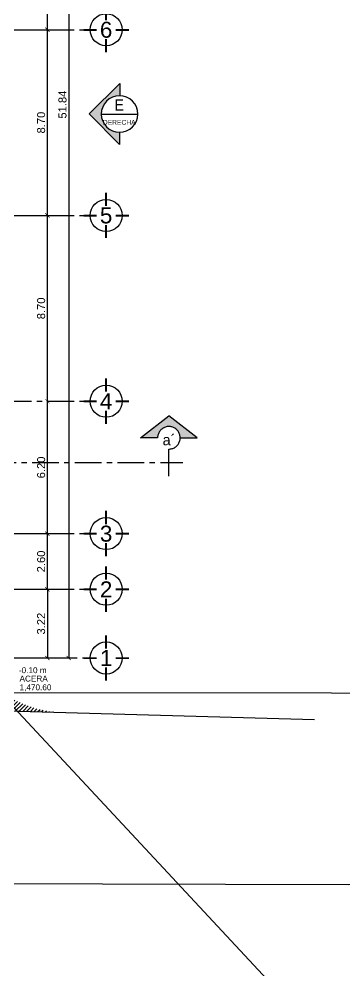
# Model space of a CAD drawing. Header units: metres. Extents: x -598 to 357, y -242 to 574.
# Drawn here: x -289.31 to -274.05, y 393.51 to 438.09 of the extents above; entities that cross this region are included whole.
import ezdxf
from ezdxf.enums import TextEntityAlignment as Align

# ---------------------------------------------------------------- set-up
doc = ezdxf.new("R2010")
doc.units = ezdxf.units.M
doc.header["$PDMODE"] = 3
for name, pattern in [('xref_Nivel PB$0$CENTERX2', [4, 2.5, -0.5, 0.5, -0.5]), ('xref_Nivel PB$0$PHANTOM', [63.5, 31.75, -6.35, 6.35, -6.35, 6.35, -6.35]), ('Zxref_Eje_Pb$0$ZXREF-EJES NTECH$0$XREF-EJES$0$CENTERX2', [4, 2.5, -0.5, 0.5, -0.5])]:
    doc.linetypes.add(name, pattern=pattern)
doc.layers.add('Muro Mamspoteria', color=5, linetype='Continuous', lineweight=9)
for name, color, linetype in [('xref_Nivel PB$0$B-bordillo', 1, 'Continuous'), ('xref_Nivel PB$0$C-corte', 240, 'xref_Nivel PB$0$PHANTOM'), ('xref_Nivel PB$0$R-rampa', 1, 'Continuous'), ('xref_Nivel PB$0$T-texto', 2, 'Continuous'), ('xref_Nivel PB$0$Z-XREF', 7, 'Continuous'), ('Zxref_Eje_Pb$0$EJE-cota', 1, 'Continuous'), ('Zxref_Eje_Pb$0$EJE-Elevacion', 1, 'Continuous'), ('Zxref_Eje_Pb$0$EJE-Linea', 8, 'Continuous'), ('Zxref_Eje_Pb$0$EJE_CALLE', 1, 'Continuous')]:
    doc.layers.add(name, color=color, linetype=linetype)
doc.styles.add('xref_Nivel PB$0$LETRA ATRIO', font='bgothl.ttf')
doc.styles.add('xref_Nivel PB$0$Standard', font='arial.ttf')
doc.styles.add('xref_Nivel PB$0$TS', font='arial.ttf')
doc.styles.add('Zxref_Eje_Pb$0$Standard', font='arial.ttf')
doc.styles.add('Zxref_Eje_Pb$0$TITULOS', font='X-HLVB1O', dxfattribs={"oblique": 5})
doc.dimstyles.new('xref_Nivel PB$0$Standard', dxfattribs={"dimtxt": 0.1, "dimasz": 0.1, "dimexe": 0.1, "dimexo": 0.0625, "dimgap": 0.09, "dimtad": 0, "dimtih": 1, "dimtoh": 1, "dimzin": 0, "dimdsep": 46, "dimtxsty": 'xref_Nivel PB$0$Standard', "dimcen": 0.09, "dimclrd": 1, "dimclre": 1, "dimclrt": 1, "dimadec": 0, "dimazin": 0, "dimtfac": 1, "dimtofl": 0, "dimtmove": 0, "dimatfit": 3, "dimfxl": 1, "dimtolj": 1, "dimtzin": 0, "dimarcsym": 0})
doc.dimstyles.new('Zxref_Eje_Pb$0$EJE', dxfattribs={"dimtxt": 0.375, "dimasz": 0.2, "dimexe": 0.1, "dimexo": 0.1, "dimgap": 0.1, "dimtad": 1, "dimzin": 0, "dimdsep": 46, "dimtxsty": 'Zxref_Eje_Pb$0$Standard', "dimblk": 'Zxref_Eje_Pb$0$_ArchTick', "dimcen": 0.1, "dimclrd": 256, "dimclre": 256, "dimclrt": 2, "dimaunit": 1, "dimadec": 3, "dimazin": 0, "dimtfac": 1, "dimtix": 1, "dimtmove": 2, "dimatfit": 3, "dimldrblk": 'Zxref_Eje_Pb$0$_ArchTick', "dimfxl": 0.2, "dimtfill": 1, "dimtolj": 1, "dimtzin": 0, "dimarcsym": 1})

# ---------------------------------------------------------------- blocks, each defined once
blk = doc.blocks.new('*D229')
at = {"layer": 'Defpoints', "color": 0, "transparency": 16777216}
for p in [(-290.537, 406.401), (-289.99, 406.483), (-289.793, 406.362), (-287.288, 405.622), (-286.274, 405.598)]:
    blk.add_point(p, dxfattribs=at)
at = {"layer": 'xref_Nivel PB$0$R-rampa', "color": 1, "lineweight": -2, "transparency": 16777216}
for p, q in [((-290.043, 406.516), (-290.462, 406.774)), ((-288.703, 405.654), (-290.779, 405.702))]:
    blk.add_line(p, q, dxfattribs=at)
for start, end in [(151.2022, 159.3518), (167.6297, 175.8678)]:
    blk.add_arc((-288.64, 405.653), 2.039, start, end, dxfattribs=at)
at = {"layer": 'xref_Nivel PB$0$R-rampa', "color": 1, "transparency": 16777216}
for points in [[(-290.442, 406.644), (-290.413, 406.627), (-290.377, 406.722)], [(-290.657, 405.799), (-290.691, 405.801), (-290.679, 405.7)]]:
    blk.add_solid(points, dxfattribs=at)
at = {"layer": 'xref_Nivel PB$0$R-rampa', "color": 1, "transparency": 16777216, "insert": (-290.596, 406.231), "char_height": 0.1, "attachment_point": 5, "style": 'xref_Nivel PB$0$Standard'}
blk.add_mtext('\\A1;30°', dxfattribs=at)
blk = doc.blocks.new('*U227')
at = {"layer": 'Zxref_Eje_Pb$0$EJE-Elevacion', "linetype": 'Continuous', "transparency": 33554610}
blk.add_hatch(color=256, dxfattribs=at).paths.add_polyline_path([(-0.05, 6.79), (-0.05, 4.05, -0.003241), (0, 4.05, -0.414214), (4.05, 0, -0.414214), (0, -4.05), (0, -6.73), (6.77, 0.05)])
at = {"layer": 'Zxref_Eje_Pb$0$EJE-Elevacion', "linetype": 'Continuous'}
blk.add_line((4.05, 0), (-4.05, 0), dxfattribs=at)
blk.add_lwpolyline([(6.77, 0.05), (-0.05, 6.79), (-0.05, 4.05, -0.003241), (0, 4.05, -1), (0, -4.05), (0, -6.73)], format="xyb", close=True, dxfattribs=at)
blk.add_circle((0, 0), 4.05, dxfattribs=at)
at = {"layer": 'Zxref_Eje_Pb$0$EJE-Elevacion', "linetype": 'Continuous', "style": 'Zxref_Eje_Pb$0$Standard'}
for tag, height, p in [('SECCION', 2.5, (0.01, 2.07)), ('HOJA', 1.8, (0.01, -1.98))]:
    blk.add_attdef(tag, text='', height=height, dxfattribs=at).set_placement(p, align=Align.MIDDLE_CENTER)
blk = doc.blocks.new('Zxref_Eje_Pb$0$EJE-1')
at = {"color": 5, "linetype": 'Continuous'}
for p, q in [((-0.01, 0.3), (-0.01, 0.707)), ((0, 0.3), (0, 0.707)), ((0.01, 0.3), (0.01, 0.707)), ((-0.7, 0.01), (-0.3, 0.01)), ((-0.7, 0), (-0.3, 0)), ((0.3, 0.01), (0.707, 0.01)), ((0.3, 0), (0.707, 0)), ((-0.7, -0.01), (-0.3, -0.01)), ((0.3, -0.01), (0.707, -0.01)), ((-0.01, -0.7), (-0.01, -0.3)), ((0, -0.7), (0, -0.3)), ((0.01, -0.7), (0.01, -0.3))]:
    blk.add_line(p, q, dxfattribs=at)
at = {"color": 8, "linetype": 'Continuous'}
blk.add_circle((0, 0), 0.5, dxfattribs=at)
at = {"color": 5, "style": 'Zxref_Eje_Pb$0$TITULOS', "oblique": 5}
blk.add_attdef('EJE', text='', height=0.5, dxfattribs=at).set_placement((0, 0), align=Align.MIDDLE)
blk = doc.blocks.new('Zxref_Eje_Pb$0$_ArchTick')
at = {"color": 0, "linetype": 'ByBlock', "const_width": 0.15}
blk.add_lwpolyline([(-0.5, -0.5), (0.5, 0.5)], dxfattribs=at)
blk = doc.blocks.new('*D181')
at = {"layer": 'Defpoints', "color": 0, "transparency": 16777216}
for p in [(70.531, 16.729), (71.531, 16.729), (70.531, 14.124)]:
    blk.add_point(p, dxfattribs=at)
at = {"layer": 'Zxref_Eje_Pb$0$EJE-cota', "lineweight": -2, "transparency": 16777216}
for p, q in [((70.631, 16.729), (71.631, 16.729)), ((71.531, 14.124), (71.531, 16.729)), ((70.631, 14.124), (71.631, 14.124))]:
    blk.add_line(p, q, dxfattribs=at)
at = {"layer": 'Zxref_Eje_Pb$0$EJE-cota', "lineweight": -2, "transparency": 16777216, "xscale": 0.2, "yscale": 0.2, "zscale": 0.2}
for p, rotation in [((71.531, 16.729), 90), ((71.531, 14.124), 270)]:
    blk.add_blockref('Zxref_Eje_Pb$0$_ArchTick', p, dxfattribs=dict(at, rotation=rotation))
at = {"layer": 'Zxref_Eje_Pb$0$EJE-cota', "color": 2, "transparency": 16777216, "insert": (71.24, 15.426), "char_height": 0.375, "attachment_point": 5, "rotation": 90, "style": 'Zxref_Eje_Pb$0$Standard', "bg_fill": 3, "box_fill_scale": 1.1, "bg_fill_color": 256, "bg_fill_true_color": 13158600, "bg_fill_transparency": 0}
blk.add_mtext('\\A1;2.60', dxfattribs=at)
blk = doc.blocks.new('*D191')
at = {"layer": 'Defpoints', "color": 0, "transparency": 16777216}
for p in [(71.531, 22.929), (71.531, 22.929), (70.531, 16.729)]:
    blk.add_point(p, dxfattribs=at)
at = {"layer": 'Zxref_Eje_Pb$0$EJE-cota', "lineweight": -2, "transparency": 16777216}
for p, q in [((71.531, 16.729), (71.531, 22.929)), ((70.631, 16.729), (71.631, 16.729))]:
    blk.add_line(p, q, dxfattribs=at)
at = {"layer": 'Zxref_Eje_Pb$0$EJE-cota', "lineweight": -2, "transparency": 16777216, "xscale": 0.2, "yscale": 0.2, "zscale": 0.2}
for p, rotation in [((71.531, 22.929), 90), ((71.531, 16.729), 270)]:
    blk.add_blockref('Zxref_Eje_Pb$0$_ArchTick', p, dxfattribs=dict(at, rotation=rotation))
at = {"layer": 'Zxref_Eje_Pb$0$EJE-cota', "color": 2, "transparency": 16777216, "insert": (71.24, 19.829), "char_height": 0.375, "attachment_point": 5, "rotation": 90, "style": 'Zxref_Eje_Pb$0$Standard', "bg_fill": 3, "box_fill_scale": 1.1, "bg_fill_color": 256, "bg_fill_true_color": 13158600, "bg_fill_transparency": 0}
blk.add_mtext('\\A1;6.20', dxfattribs=at)
blk = doc.blocks.new('*D192')
at = {"layer": 'Defpoints', "color": 0, "transparency": 16777216}
for p in [(70.531, 31.629), (71.531, 31.629), (71.531, 22.929)]:
    blk.add_point(p, dxfattribs=at)
at = {"layer": 'Zxref_Eje_Pb$0$EJE-cota', "lineweight": -2, "transparency": 16777216}
for p, q in [((70.631, 31.629), (71.631, 31.629)), ((71.531, 22.929), (71.531, 31.629))]:
    blk.add_line(p, q, dxfattribs=at)
at = {"layer": 'Zxref_Eje_Pb$0$EJE-cota', "lineweight": -2, "transparency": 16777216, "xscale": 0.2, "yscale": 0.2, "zscale": 0.2}
for p, rotation in [((71.531, 31.629), 90), ((71.531, 22.929), 270)]:
    blk.add_blockref('Zxref_Eje_Pb$0$_ArchTick', p, dxfattribs=dict(at, rotation=rotation))
at = {"layer": 'Zxref_Eje_Pb$0$EJE-cota', "color": 2, "transparency": 16777216, "insert": (71.24, 27.279), "char_height": 0.375, "attachment_point": 5, "rotation": 90, "style": 'Zxref_Eje_Pb$0$Standard', "bg_fill": 3, "box_fill_scale": 1.1, "bg_fill_color": 256, "bg_fill_true_color": 13158600, "bg_fill_transparency": 0}
blk.add_mtext('\\A1;8.70', dxfattribs=at)
blk = doc.blocks.new('*D193')
at = {"layer": 'Defpoints', "color": 0, "transparency": 16777216}
for p in [(70.531, 40.329), (71.531, 40.329), (70.531, 31.629)]:
    blk.add_point(p, dxfattribs=at)
at = {"layer": 'Zxref_Eje_Pb$0$EJE-cota', "lineweight": -2, "transparency": 16777216}
for p, q in [((70.631, 40.329), (71.631, 40.329)), ((71.531, 31.629), (71.531, 40.329)), ((70.631, 31.629), (71.631, 31.629))]:
    blk.add_line(p, q, dxfattribs=at)
at = {"layer": 'Zxref_Eje_Pb$0$EJE-cota', "lineweight": -2, "transparency": 16777216, "xscale": 0.2, "yscale": 0.2, "zscale": 0.2}
for p, rotation in [((71.531, 40.329), 90), ((71.531, 31.629), 270)]:
    blk.add_blockref('Zxref_Eje_Pb$0$_ArchTick', p, dxfattribs=dict(at, rotation=rotation))
at = {"layer": 'Zxref_Eje_Pb$0$EJE-cota', "color": 2, "transparency": 16777216, "insert": (71.24, 35.979), "char_height": 0.375, "attachment_point": 5, "rotation": 90, "style": 'Zxref_Eje_Pb$0$Standard', "bg_fill": 3, "box_fill_scale": 1.1, "bg_fill_color": 256, "bg_fill_true_color": 13158600, "bg_fill_transparency": 0}
blk.add_mtext('\\A1;8.70', dxfattribs=at)
blk = doc.blocks.new('*D194')
at = {"layer": 'Defpoints', "color": 0, "transparency": 16777216}
for p in [(70.461, 49.029), (71.531, 49.029), (70.531, 40.329)]:
    blk.add_point(p, dxfattribs=at)
at = {"layer": 'Zxref_Eje_Pb$0$EJE-cota', "lineweight": -2, "transparency": 16777216}
for p, q in [((70.561, 49.029), (71.631, 49.029)), ((71.531, 40.329), (71.531, 49.029)), ((70.631, 40.329), (71.631, 40.329))]:
    blk.add_line(p, q, dxfattribs=at)
at = {"layer": 'Zxref_Eje_Pb$0$EJE-cota', "lineweight": -2, "transparency": 16777216, "xscale": 0.2, "yscale": 0.2, "zscale": 0.2}
for p, rotation in [((71.531, 49.029), 90), ((71.531, 40.329), 270)]:
    blk.add_blockref('Zxref_Eje_Pb$0$_ArchTick', p, dxfattribs=dict(at, rotation=rotation))
at = {"layer": 'Zxref_Eje_Pb$0$EJE-cota', "color": 2, "transparency": 16777216, "insert": (71.24, 44.679), "char_height": 0.375, "attachment_point": 5, "rotation": 90, "style": 'Zxref_Eje_Pb$0$Standard', "bg_fill": 3, "box_fill_scale": 1.1, "bg_fill_color": 256, "bg_fill_true_color": 13158600, "bg_fill_transparency": 0}
blk.add_mtext('\\A1;8.70', dxfattribs=at)
blk = doc.blocks.new('*D197')
at = {"layer": 'Defpoints', "color": 0, "transparency": 16777216}
for p in [(70.531, 62.74), (70.531, 10.905), (72.531, 10.905)]:
    blk.add_point(p, dxfattribs=at)
at = {"layer": 'Zxref_Eje_Pb$0$EJE-cota', "lineweight": -2, "transparency": 16777216}
for p, q in [((70.631, 62.74), (72.631, 62.74)), ((72.531, 62.74), (72.531, 10.905)), ((70.631, 10.905), (72.631, 10.905))]:
    blk.add_line(p, q, dxfattribs=at)
at = {"layer": 'Zxref_Eje_Pb$0$EJE-cota', "lineweight": -2, "transparency": 16777216, "xscale": 0.2, "yscale": 0.2, "zscale": 0.2}
for p, rotation in [((72.531, 62.74), 90), ((72.531, 10.905), 270)]:
    blk.add_blockref('Zxref_Eje_Pb$0$_ArchTick', p, dxfattribs=dict(at, rotation=rotation))
at = {"layer": 'Zxref_Eje_Pb$0$EJE-cota', "color": 2, "transparency": 16777216, "insert": (72.24, 36.822), "char_height": 0.375, "attachment_point": 5, "rotation": 90, "style": 'Zxref_Eje_Pb$0$Standard', "bg_fill": 3, "box_fill_scale": 1.1, "bg_fill_color": 256, "bg_fill_true_color": 13158600, "bg_fill_transparency": 0}
blk.add_mtext('\\A1;51.84', dxfattribs=at)
blk = doc.blocks.new('*D184')
at = {"layer": 'Defpoints', "color": 0, "transparency": 16777216}
for p in [(70.531, 14.124), (70.531, 10.905), (71.531, 10.905)]:
    blk.add_point(p, dxfattribs=at)
at = {"layer": 'Zxref_Eje_Pb$0$EJE-cota', "lineweight": -2, "transparency": 16777216}
for p, q in [((70.631, 14.124), (71.631, 14.124)), ((71.531, 14.124), (71.531, 10.905)), ((70.631, 10.905), (71.631, 10.905))]:
    blk.add_line(p, q, dxfattribs=at)
at = {"layer": 'Zxref_Eje_Pb$0$EJE-cota', "lineweight": -2, "transparency": 16777216, "xscale": 0.2, "yscale": 0.2, "zscale": 0.2}
for p, rotation in [((71.531, 14.124), 90), ((71.531, 10.905), 270)]:
    blk.add_blockref('Zxref_Eje_Pb$0$_ArchTick', p, dxfattribs=dict(at, rotation=rotation))
at = {"layer": 'Zxref_Eje_Pb$0$EJE-cota', "color": 2, "transparency": 16777216, "insert": (71.239, 12.514), "char_height": 0.375, "attachment_point": 5, "rotation": 90, "style": 'Zxref_Eje_Pb$0$Standard', "bg_fill": 3, "box_fill_scale": 1.1, "bg_fill_color": 256, "bg_fill_true_color": 13158600, "bg_fill_transparency": 0}
blk.add_mtext('\\A1;3.22', dxfattribs=at)
blk = doc.blocks.new('xref_Nivel PB$0$A$C4BC07CF4')
at = {"layer": 'xref_Nivel PB$0$C-corte'}
blk.add_hatch(color=256, dxfattribs=at).paths.add_polyline_path([(0.235, 0.589), (0.235, 0.232, -1), (0.235, -0.239), (0.235, -0.589), (0.689, 0)])
for p, q in [((0.235, 0.589), (0.689, 0)), ((0.235, 0.232), (0.235, 0.589)), ((-0.566, 0), (0, 0)), ((0.235, -0.589), (0.689, 0)), ((0.235, -0.239), (0.235, -0.589))]:
    blk.add_line(p, q, dxfattribs=at)
blk.add_arc((0.235, -0.004), 0.235, 179.0873, 90, dxfattribs=at)
blk = doc.blocks.new('Zxref_Eje_Pb')
at = {"layer": 'Zxref_Eje_Pb$0$EJE-Linea', "linetype": 'Zxref_Eje_Pb$0$ZXREF-EJES NTECH$0$XREF-EJES$0$CENTERX2', "ltscale": 0.5}
for points in [[(37.531, 40.329), (73.531, 40.329)], [(37.531, 31.629), (73.531, 31.629)], [(37.531, 22.929), (73.531, 22.929)], [(37.531, 16.729), (73.531, 16.729)], [(37.531, 14.124), (73.531, 14.124)], [(61.681, 10.905), (73.531, 10.905)]]:
    blk.add_lwpolyline(points, dxfattribs=at)
at = {"layer": 'Zxref_Eje_Pb$0$EJE_CALLE', "elevation": -897.687, "flags": 128}
blk.add_lwpolyline([(-6, 9.208), (12.871, 9.253), (33.962, 9.286), (43.814, 9.296), (53.444, 9.295), (55.539, 9.303), (58.355, 9.249), (70.416, 9.285), (84.836, 9.274), (91.89, 9.181), (107.088, 9.219)], dxfattribs=at)
at = {"layer": 'Zxref_Eje_Pb$0$EJE_CALLE', "elevation": -900.77, "flags": 128}
blk.add_lwpolyline([(115.639, 0.257), (100.692, 0.32), (85.619, 0.282), (68.358, 0.323, 0.283858), (63.679, -1.938, 0.109887), (63.198, -3.261, 0.187671)], format="xyb", dxfattribs=at)
ref = blk.add_blockref('Zxref_Eje_Pb$0$EJE-1', (74.281, 40.329), dxfattribs=dict(xscale=1.5, yscale=1.5, zscale=1.5))
ref.add_attrib('EJE', '6', dxfattribs={"color": 5, "height": 0.75, "style": 'Zxref_Eje_Pb$0$Standard'}).set_placement((74.281, 40.329), align=Align.MIDDLE)
ref = blk.add_blockref('Zxref_Eje_Pb$0$EJE-1', (74.281, 31.629), dxfattribs=dict(xscale=1.5, yscale=1.5, zscale=1.5))
ref.add_attrib('EJE', '5', dxfattribs={"color": 5, "height": 0.75, "style": 'Zxref_Eje_Pb$0$Standard'}).set_placement((74.281, 31.629), align=Align.MIDDLE)
ref = blk.add_blockref('Zxref_Eje_Pb$0$EJE-1', (74.281, 22.929), dxfattribs=dict(xscale=1.5, yscale=1.5, zscale=1.5))
ref.add_attrib('EJE', '4', dxfattribs={"color": 5, "height": 0.75, "style": 'Zxref_Eje_Pb$0$Standard'}).set_placement((74.281, 22.929), align=Align.MIDDLE)
ref = blk.add_blockref('Zxref_Eje_Pb$0$EJE-1', (74.281, 16.729), dxfattribs=dict(xscale=1.5, yscale=1.5, zscale=1.5))
ref.add_attrib('EJE', '3', dxfattribs={"color": 5, "height": 0.75, "style": 'Zxref_Eje_Pb$0$Standard'}).set_placement((74.281, 16.729), align=Align.MIDDLE)
ref = blk.add_blockref('Zxref_Eje_Pb$0$EJE-1', (74.281, 14.124), dxfattribs=dict(xscale=1.5, yscale=1.5, zscale=1.5))
ref.add_attrib('EJE', '2', dxfattribs={"color": 5, "height": 0.75, "style": 'Zxref_Eje_Pb$0$Standard'}).set_placement((74.281, 14.124), align=Align.MIDDLE)
ref = blk.add_blockref('Zxref_Eje_Pb$0$EJE-1', (74.281, 10.905), dxfattribs=dict(xscale=1.5, yscale=1.5, zscale=1.5))
ref.add_attrib('EJE', '1', dxfattribs={"color": 5, "height": 0.75, "style": 'Zxref_Eje_Pb$0$Standard'}).set_placement((74.281, 10.905), align=Align.MIDDLE)
at = {"layer": 'Zxref_Eje_Pb$0$EJE-Elevacion'}
ref = blk.add_blockref('*U227', (74.909, 36.38), dxfattribs=dict(at, xscale=-0.2111111111111105, yscale=0.2111111111111105, zscale=0.2111111111111105))
ref.add_attrib('HOJA', 'DERECHA', dxfattribs={"layer": '0', "color": 5, "linetype": 'Continuous', "height": 0.225, "style": 'Zxref_Eje_Pb$0$Standard'}).set_placement((74.894, 35.992), align=Align.MIDDLE_CENTER)
ref.add_attrib('SECCION', 'E', dxfattribs={"layer": '0', "color": 5, "linetype": 'Continuous', "height": 0.528, "style": 'Zxref_Eje_Pb$0$Standard', "width": 0.9}).set_placement((74.892, 36.808), align=Align.MIDDLE_CENTER)
at = {"layer": 'Zxref_Eje_Pb$0$EJE-cota'}
dim = blk.add_linear_dim(base=(71.531, 16.7287), p1=(70.531, 14.1238), p2=(70.531, 16.7287), angle=90, dimstyle='Zxref_Eje_Pb$0$EJE', dxfattribs=at)
dim.commit()
dim.dimension.update_dxf_attribs({"geometry": '*D181', "text_midpoint": (71.2395, 15.4263)})
dim = blk.add_linear_dim(base=(71.531, 22.929), p1=(70.531, 16.729), p2=(71.531, 22.929), angle=90, dimstyle='Zxref_Eje_Pb$0$EJE', dxfattribs=at)
dim.commit()
dim.dimension.update_dxf_attribs({"geometry": '*D191', "text_midpoint": (71.24, 19.829)})
dim = blk.add_linear_dim(base=(71.531, 31.629), p1=(71.531, 22.929), p2=(70.531, 31.629), angle=90, dimstyle='Zxref_Eje_Pb$0$EJE', dxfattribs=at)
dim.commit()
dim.dimension.update_dxf_attribs({"geometry": '*D192', "text_midpoint": (71.24, 27.279)})
dim = blk.add_linear_dim(base=(71.531, 40.329), p1=(70.531, 31.629), p2=(70.531, 40.329), angle=90, dimstyle='Zxref_Eje_Pb$0$EJE', dxfattribs=at)
dim.commit()
dim.dimension.update_dxf_attribs({"geometry": '*D193', "text_midpoint": (71.24, 35.979)})
dim = blk.add_linear_dim(base=(71.531, 49.029), p1=(70.531, 40.329), p2=(70.461, 49.029), angle=90, dimstyle='Zxref_Eje_Pb$0$EJE', dxfattribs=at)
dim.commit()
dim.dimension.update_dxf_attribs({"geometry": '*D194', "text_midpoint": (71.24, 44.679)})
dim = blk.add_linear_dim(base=(72.53097, 10.9046), p1=(70.53097, 62.73961), p2=(70.53097, 10.9046), angle=90, dimstyle='Zxref_Eje_Pb$0$EJE', dxfattribs=at)
dim.commit()
dim.dimension.update_dxf_attribs({"geometry": '*D197', "text_midpoint": (72.2395, 36.82211)})
dim = blk.add_linear_dim(base=(71.531, 10.905), p1=(70.531, 14.124), p2=(70.531, 10.905), angle=90, dimstyle='Zxref_Eje_Pb$0$EJE', dxfattribs=at)
dim.commit()
dim.dimension.update_dxf_attribs({"geometry": '*D184', "text_midpoint": (71.239, 12.514)})

msp = doc.modelspace()

# ---------------------------------------------------------------- hatches: boundary and pattern name
at = {"layer": 'xref_Nivel PB$0$R-rampa'}
h = msp.add_hatch(dxfattribs=at)
h.set_pattern_fill('ANSI31', color=256, scale=0.04)
h.set_pattern_definition([(45, (-701.17171, 426.8384), (-0.08980256, 0.08980256), [])])
h.paths.add_polyline_path([(-306.251, 407.118), (-306.167, 407.164), (-306.838, 407.181), (-312.123, 407.327), (-312.679, 407.024, -0.130104), (-315.163, 406.412), (-306.864, 406.181), (-306.023, 406.18, -0.76701)])
h.paths.add_polyline_path([(-289.793, 406.362), (-290.363, 406.713), (-296.327, 406.861), (-296.212, 406.79, -0.765992), (-296.486, 405.864), (-289.899, 405.701), (-287.549, 405.635, -0.119622)])

# ---------------------------------------------------------------- linework, layer by layer
at = {"layer": 'xref_Nivel PB$0$B-bordillo', "flags": 128}
msp.add_lwpolyline([(-316.491, 406.448), (-306.864, 406.181), (-304.77, 406.131), (-301.956, 405.999), (-289.899, 405.701), (-275.485, 405.291)], dxfattribs=at)

# ---------------------------------------------------------------- dimensions: what is measured, and where the dimension line sits
at = {"layer": 'xref_Nivel PB$0$R-rampa'}
dim = msp.add_angular_dim_2l(base=(-290.537, 406.401), line1=((-289.793, 406.362), (-289.99, 406.483)), line2=((-286.274, 405.598), (-287.288, 405.622)), dimstyle='xref_Nivel PB$0$Standard', dxfattribs=at)
dim.commit()
dim.dimension.update_dxf_attribs({"geometry": '*D229', "text_midpoint": (-290.596, 406.231)})

# ---------------------------------------------------------------- next in the draw order: block references
at = {"layer": 'xref_Nivel PB$0$Z-XREF'}
msp.add_blockref('Zxref_Eje_Pb', (-359.514, 397.264), dxfattribs=at)

# ---------------------------------------------------------------- next in the draw order: linework, layer by layer
at = {"layer": 'Muro Mamspoteria'}
msp.add_lwpolyline([(-363.61, 485.402), (-262.24, 376.522)], dxfattribs=at)
msp.add_circle((-306.539, 472.241), 101.758, dxfattribs=at)
at = {"layer": 'xref_Nivel PB$0$C-corte', "linetype": 'xref_Nivel PB$0$CENTERX2', "ltscale": 0.5}
msp.add_line((-324.695, 417.317), (-281.637, 417.317), dxfattribs=at)

# ---------------------------------------------------------------- next in the draw order: block references
at = {"layer": 'xref_Nivel PB$0$C-corte', "linetype": 'xref_Nivel PB$0$CENTERX2', "ltscale": 0.5, "xscale": 2.250000000000001, "yscale": 2.250000000000001, "zscale": 2.250000000000001, "rotation": 89.9999999999913}
msp.add_blockref('xref_Nivel PB$0$A$C4BC07CF4', (-282.303, 417.953), dxfattribs=at)

# ---------------------------------------------------------------- next in the draw order: texts
at = {"layer": 'xref_Nivel PB$0$C-corte', "linetype": 'xref_Nivel PB$0$CENTERX2', "ltscale": 0.5, "insert": (-282.288, 418.38, -301.098), "char_height": 0.5062, "width": 0.51822, "attachment_point": 5, "style": 'xref_Nivel PB$0$LETRA ATRIO'}
msp.add_mtext('\\A1;a´', dxfattribs=at)
at = {"layer": 'xref_Nivel PB$0$T-texto', "style": 'xref_Nivel PB$0$TS'}
for s, p in [('-0.10 m', (-289.316, 407.459)), ('ACERA', (-289.286, 407.068)), ('1,470.60', (-289.286, 406.658))]:
    msp.add_text(s, height=0.2746, dxfattribs=at).set_placement(p)

doc.saveas('drawing.dxf')
